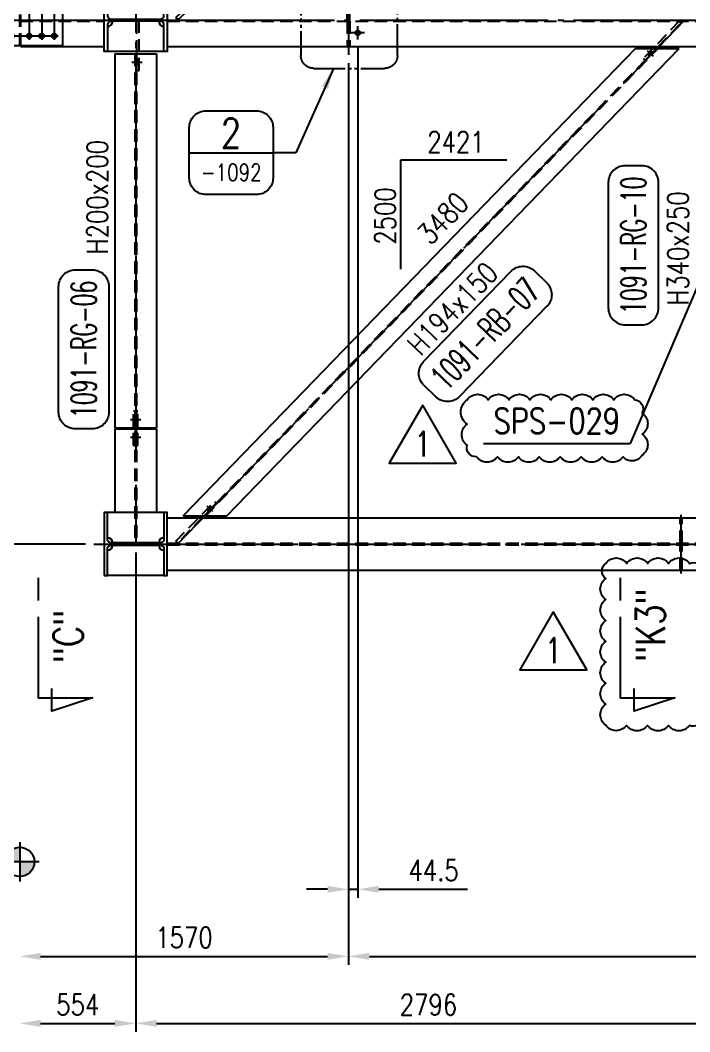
# Model space of a CAD drawing. Header units: millimetres. Extents: x 0 to 232280, y -26939 to 23794.
# Drawn here: x 70292 to 73490, y 3689 to 8517 of the extents above; entities that cross this region are included whole.
import ezdxf
from ezdxf.enums import TextEntityAlignment as Align

# ---------------------------------------------------------------- set-up
doc = ezdxf.new("R2010")
doc.units = ezdxf.units.MM
doc.header["$LTSCALE"] = 30
for name, pattern in [('JNK-CENTER', [34, 30, -1.5, 1, -1.5]), ('JNK-HIDDEN', [3, 2, -1]), ('PH2', [15, 10, -1, 1, -1, 1, -1])]:
    doc.linetypes.add(name, pattern=pattern)
for name, color, linetype in [('CEN-R', 1, 'JNK-CENTER'), ('CON-C', 4, 'Continuous'), ('CON-G', 3, 'Continuous'), ('CON-W', 7, 'Continuous'), ('CON-Y', 2, 'Continuous'), ('det', 2, 'PH2'), ('Dim-W', 7, 'Continuous'), ('HID-Y', 2, 'JNK-HIDDEN'), ('rev-1', 2, 'Continuous'), ('STL-OBJT', 7, 'Continuous')]:
    doc.layers.add(name, color=color, linetype=linetype)
doc.styles.add('SIMPLEX', font='simplex.shx', dxfattribs={"width": 0.8})
doc.dimstyles.new('DIM40', dxfattribs={"dimscale": 40, "dimtxt": 2.5, "dimasz": 2.5, "dimexe": 1, "dimexo": 1, "dimgap": 1, "dimtad": 1, "dimdec": 0, "dimdsep": 46, "dimtxsty": 'SIMPLEX', "dimcen": 0, "dimclrd": 7, "dimclre": 7, "dimclrt": 2, "dimadec": 1, "dimazin": 2, "dimtfac": 1, "dimtdec": 0, "dimtix": 1, "dimtmove": 2, "dimatfit": 2, "dimfxl": 1, "dimtolj": 1, "dimtzin": 0, "dimarcsym": 1})

# ---------------------------------------------------------------- blocks, each defined once
blk = doc.blocks.new('A$C51927EE5')
at = {"layer": 'CEN-R'}
for p, q in [((8.4, 0), (2429.4, 2500)), ((2280.2, 2327.2), (2252.9, 2353.7)), ((176.3, 154.7), (149, 181.1))]:
    blk.add_line(p, q, dxfattribs=at)
at = {"layer": 'CON-G'}
for p, q in [((34.8, 135), (2194.3, 2365)), ((243.6, 135), (2403.1, 2365)), ((2194.3, 2365), (2403.1, 2365)), ((34.8, 135), (243.6, 135))]:
    blk.add_line(p, q, dxfattribs=at)
at = {"layer": 'CON-W', "const_width": 23}
for points in [[(2273, 2334.2), (2260.1, 2346.7)], [(156.2, 174.2), (169.2, 161.6)]]:
    blk.add_lwpolyline(points, dxfattribs=at)
at = {"layer": 'HID-Y'}
for p, q in [((135, 135), (2294.5, 2365)), ((143.3, 135), (2302.9, 2365)), ((2265, 2325.9), (2252.1, 2338.4)), ((2281, 2342.4), (2268.1, 2355)), ((161.2, 153.4), (148.2, 165.9)), ((177.2, 169.9), (164.2, 182.4))]:
    blk.add_line(p, q, dxfattribs=at)
blk.add_lwpolyline([(2412.8, 2487.2), (2404.2, 2495.5), (2232.3, 2318), (2240.9, 2309.6)], close=True, dxfattribs=at)
blk.add_lwpolyline([(192.7, 194.6), (8.6, 4.5), (0, 12.8), (184.1, 202.9), (192.7, 194.6)], dxfattribs=at)
blk = doc.blocks.new('f21222')
at = {"layer": 'CEN-R'}
for p, q in [((319724.8, -21670.5), (320088.1, -21670.5)), ((319744, -21651.3), (319744, -21839.7)), ((319804, -21651.3), (319804, -21839.7)), ((319864, -21651.3), (319864, -21839.7)), ((319949, -21651.3), (319949, -21839.7)), ((320009, -21651.3), (320009, -21839.7)), ((320069, -21651.3), (320069, -21839.7)), ((319724.8, -21820.5), (320088.1, -21820.5))]:
    blk.add_line(p, q, dxfattribs=at)
at = {"layer": 'CON-G'}
for p, q in [((319904, -21620.5), (319904, -21623.5)), ((319909, -21620.5), (319909, -21623.5)), ((319904, -21867.5), (319904, -21870.5)), ((319909, -21867.5), (319909, -21870.5))]:
    blk.add_line(p, q, dxfattribs=at)
blk.add_lwpolyline([(319704, -21623.5), (320109, -21623.5), (320109, -21867.5), (319704, -21867.5)], close=True, dxfattribs=at)
for centre in [(319744, -21670.5), (319804, -21670.5), (319864, -21670.5), (319949, -21670.5), (320009, -21670.5), (320069, -21670.5), (319744, -21820.5), (319804, -21820.5), (319864, -21820.5), (319949, -21820.5), (320009, -21820.5), (320069, -21820.5)]:
    blk.add_circle(centre, 11.5, dxfattribs=at)
at = {"layer": 'HID-Y'}
for p, q in [((319904, -21867.5), (319904, -21623.5)), ((319909, -21867.5), (319909, -21623.5))]:
    blk.add_line(p, q, dxfattribs=at)
blk = doc.blocks.new('DUCT-TAG')
at = {"layer": 'CON-G'}
blk.add_lwpolyline([(-9.49, -1), (-9.49, 1, -0.414214), (-7.49, 3), (7.49, 3, -0.414214), (9.49, 1), (9.49, -1, -0.414214), (7.49, -3), (-7.49, -3, -0.414214)], format="xyb", close=True, dxfattribs=at)
at = {"layer": 'CON-G', "style": 'SIMPLEX', "width": 1.246304}
blk.add_attdef('NAME', text='', height=3, dxfattribs=at).set_placement((-8.19, -1.5), (8.19, -1.5), align=Align.FIT)
at = {"layer": 'CON-Y', "style": 'SIMPLEX'}
blk.add_attdef('ELEVATION', text='', height=2, dxfattribs=at).set_placement((0, -6.02), align=Align.CENTER)
blk = doc.blocks.new('A$C2CBE0A01')
at = {"layer": 'CEN-R'}
for p, q in [((290, 125, 0), (-40, 125, 0)), ((65, 49), (65, 112)), ((33.5, 80.5), (96.5, 80.5))]:
    blk.add_line(p, q, dxfattribs=at)
blk.add_circle((125, 125), 3, dxfattribs=at)
at = {"layer": 'CON-G'}
blk.add_circle((65, 80.5), 11.5, dxfattribs=at)
at = {"layer": 'HID-Y'}
for p, q in [((120.5, 131, 0), (0, 131, 0)), ((120.5, 119, 0), (0, 119, 0)), ((129.5, 131, 0), (250, 131, 0)), ((129.5, 119, 0), (250, 119, 0))]:
    blk.add_line(p, q, dxfattribs=at)
blk = doc.blocks.new('A$C7CE80021')
at = {"layer": 'Dim-W'}
h = blk.add_hatch(color=256, dxfattribs=at)
h.paths.add_polyline_path([(184.7, 2099.7), (176.3, 2107.6), (168.1, 2098.8), (176.5, 2091)])
h.paths.add_polyline_path([(184.7, 2099.7), (176.5, 2091), (185, 2083.1), (193.1, 2091.9)])
h.paths.add_polyline_path([(176.5, 2091), (174.5, 2088.8), (182.9, 2080.9), (185, 2083.1)])
h.paths.add_polyline_path([(174.5, 2088.8), (172.4, 2086.6), (180.9, 2078.7), (182.9, 2080.9)])
h.paths.add_polyline_path([(166.1, 2096.6), (164, 2094.4), (172.4, 2086.6), (174.5, 2088.8)])
blk.add_hatch(color=256, dxfattribs=at).paths.add_polyline_path([(168.1, 2098.8), (166.1, 2096.6), (174.5, 2088.8), (176.5, 2091)])
h = blk.add_hatch(color=256, dxfattribs=at)
h.paths.add_polyline_path([(2248.3, 181.1), (2240.1, 172.3), (2248.6, 164.4), (2256.7, 173.2)])
h.paths.add_polyline_path([(2256.7, 173.2), (2248.6, 164.4), (2257, 156.6), (2265.1, 165.4)])
h.paths.add_polyline_path([(2248.6, 164.4), (2246.5, 162.2), (2254.9, 154.4), (2257, 156.6)])
h.paths.add_polyline_path([(2246.5, 162.2), (2244.5, 160), (2252.9, 152.2), (2254.9, 154.4)])
h.paths.add_polyline_path([(2238.1, 170.1), (2236, 167.9), (2244.5, 160), (2246.5, 162.2)])
h.paths.add_polyline_path([(2240.1, 172.3), (2238.1, 170.1), (2246.5, 162.2), (2248.6, 164.4)])
at = {"layer": 'CEN-R'}
for p, q in [((2421, 0), (0, 2251)), ((165.6, 2079.2), (191.5, 2107.1)), ((2237.7, 152.7), (2263.5, 180.5))]:
    blk.add_line(p, q, dxfattribs=at)
at = {"layer": 'CON-G'}
for p, q in [((35.1, 2116), (255.3, 2116)), ((2165.7, 135), (35.1, 2116)), ((2385.9, 135), (255.3, 2116)), ((2165.7, 135), (2385.9, 135))]:
    blk.add_line(p, q, dxfattribs=at)
at = {"layer": 'HID-Y'}
for p, q in [((2271.4, 135), (140.8, 2116)), ((2280.2, 135), (149.6, 2116)), ((164, 2094.4), (176.3, 2107.6)), ((180.9, 2078.7), (193.1, 2091.9)), ((2236, 167.9), (2248.3, 181.1)), ((2252.9, 152.2), (2265.1, 165.4))]:
    blk.add_line(p, q, dxfattribs=at)
for points in [[(18.7, 2237.7), (26.9, 2246.5), (214, 2072.5), (205.8, 2063.7)], [(2219.3, 191.7), (2420.6, 4.5), (2428.7, 13.3), (2227.4, 200.5)]]:
    blk.add_lwpolyline(points, close=True, dxfattribs=at)
blk = doc.blocks.new('det-tag')
at = {"layer": 'CON-Y'}
blk.add_line((5, 0), (-5, 0), dxfattribs=at)
blk.add_lwpolyline([(-3, -5), (3, -5, 0.414214), (5, -3), (5, 3, 0.414214), (3, 5), (-3, 5, 0.414214), (-5, 3), (-5, -3, 0.414214)], format="xyb", close=True, dxfattribs=at)
at = {"layer": 'CON-G', "style": 'SIMPLEX', "width": 0.8}
blk.add_attdef('TAG', text='', height=3.5, dxfattribs=at).set_placement((0.02, 0.58), align=Align.CENTER)
at = {"layer": 'CON-Y', "style": 'SIMPLEX', "width": 0.8}
blk.add_attdef('-8888', text='', height=2, dxfattribs=at).set_placement((0, -3.34), align=Align.CENTER)
blk = doc.blocks.new('A$C4AD638C7')
at = {"layer": 'det', "ltscale": 0.5}
for p, q in [((61.6, 464.4, 0), (399.3, 464.4, 0)), ((0, 61.6, 0), (0, 402.8, 0)), ((460.9, 402.8, 0), (460.9, 61.6, 0)), ((399.3, 0, 0), (61.6, 0, 0))]:
    blk.add_line(p, q, dxfattribs=at)
for centre, start, end in [((61.6, 402.8, 0), 90, 180), ((399.3, 402.8, 0), 0, 90), ((61.6, 61.6, 0), 180, 270), ((399.3, 61.6, 0), 270, 0)]:
    blk.add_arc(centre, 61.6, start, end, dxfattribs=at)
blk = doc.blocks.new('SECMARK2')
at = {"layer": 'CON-C'}
blk.add_line((0, 0), (-2.72, 0), dxfattribs=at)
blk.add_lwpolyline([(-4.67, 0), (-14.32, 0), (-14.32, 6.51), (-15.93, 1.64), (-13.23, 1.64)], dxfattribs=at)
at = {"layer": 'CON-C', "style": 'SIMPLEX', "width": 0.8}
blk.add_attdef('TAG', (-12.98, 1.18), '', height=3.5, dxfattribs=at)
blk = doc.blocks.new('*D1213')
at = {"layer": 'DEFPOINTS', "color": 0, "transparency": 16777216}
for p in [(59674, 7666.8), (57585.6, 6016.8), (70644, 6016.8)]:
    blk.add_point(p, dxfattribs=at)
at = {"layer": 'Dim-W', "color": 7, "linetype": 'ByBlock', "lineweight": -2, "transparency": 16777216}
for p, q in [((59634, 7666.8), (57545.6, 7666.8)), ((57585.6, 7566.8), (57585.6, 6116.8)), ((70604, 6016.8), (57545.6, 6016.8))]:
    blk.add_line(p, q, dxfattribs=at)
at = {"layer": 'Dim-W', "color": 7, "transparency": 16777216}
for points in [[(57568.9, 7566.8), (57602.3, 7566.8), (57585.6, 7666.8)], [(57568.9, 6116.8), (57602.3, 6116.8), (57585.6, 6016.8)]]:
    blk.add_solid(points, dxfattribs=at)
at = {"layer": 'Dim-W', "color": 2, "transparency": 16777216, "insert": (57495.6, 6841.8), "char_height": 100, "attachment_point": 5, "rotation": 90, "style": 'SIMPLEX'}
blk.add_mtext('\\A1;1650', dxfattribs=at)
blk = doc.blocks.new('*D1224')
at = {"layer": 'DEFPOINTS', "color": 0, "transparency": 16777216}
for p in [(70844, 6016.8), (70290, 3728.7), (70844, 3728.7)]:
    blk.add_point(p, dxfattribs=at)
at = {"layer": 'Dim-W', "color": 7, "linetype": 'ByBlock', "lineweight": -2, "transparency": 16777216}
for p, q in [((70844, 5976.8), (70844, 3688.7)), ((70390, 3728.7), (70744, 3728.7))]:
    blk.add_line(p, q, dxfattribs=at)
at = {"layer": 'Dim-W', "color": 7, "transparency": 16777216}
for points in [[(70390, 3745.4), (70390, 3712), (70290, 3728.7)], [(70744, 3745.4), (70744, 3712), (70844, 3728.7)]]:
    blk.add_solid(points, dxfattribs=at)
at = {"layer": 'Dim-W', "color": 2, "transparency": 16777216, "insert": (70567, 3818.7), "char_height": 100, "attachment_point": 5, "style": 'SIMPLEX'}
blk.add_mtext('\\A1;554', dxfattribs=at)
blk = doc.blocks.new('*D1225')
at = {"layer": 'DEFPOINTS', "color": 0, "transparency": 16777216}
for p in [(73640, 5092.4), (70844, 3728.7), (73640, 3728.7)]:
    blk.add_point(p, dxfattribs=at)
at = {"layer": 'Dim-W', "color": 7, "linetype": 'ByBlock', "lineweight": -2, "transparency": 16777216}
for p, q in [((73640, 5052.4), (73640, 3688.7)), ((70944, 3728.7), (73540, 3728.7))]:
    blk.add_line(p, q, dxfattribs=at)
at = {"layer": 'Dim-W', "color": 7, "transparency": 16777216}
for points in [[(70944, 3745.4), (70944, 3712), (70844, 3728.7)], [(73540, 3745.4), (73540, 3712), (73640, 3728.7)]]:
    blk.add_solid(points, dxfattribs=at)
at = {"layer": 'Dim-W', "color": 2, "transparency": 16777216, "insert": (72242, 3818.7), "char_height": 100, "attachment_point": 5, "style": 'SIMPLEX'}
blk.add_mtext('\\A1;2796', dxfattribs=at)
blk = doc.blocks.new('*D1233')
at = {"layer": 'DEFPOINTS', "color": 0, "transparency": 16777216}
for p in [(71860, 8351.8, 0), (70290, 4048.7), (71860, 4048.7)]:
    blk.add_point(p, dxfattribs=at)
at = {"layer": 'Dim-W', "color": 7, "linetype": 'ByBlock', "lineweight": -2, "transparency": 16777216}
for p, q in [((71860, 8311.8), (71860, 4008.7)), ((70390, 4048.7), (71760, 4048.7))]:
    blk.add_line(p, q, dxfattribs=at)
at = {"layer": 'Dim-W', "color": 7, "transparency": 16777216}
for points in [[(70390, 4065.4), (70390, 4032), (70290, 4048.7)], [(71760, 4065.4), (71760, 4032), (71860, 4048.7)]]:
    blk.add_solid(points, dxfattribs=at)
at = {"layer": 'Dim-W', "color": 2, "transparency": 16777216, "insert": (71075, 4138.7), "char_height": 100, "attachment_point": 5, "style": 'SIMPLEX'}
blk.add_mtext('\\A1;1570', dxfattribs=at)
blk = doc.blocks.new('*D1234')
at = {"layer": 'DEFPOINTS', "color": 0, "transparency": 16777216}
for p in [(75775, 5816.8), (71860, 4048.7), (75775, 4048.7)]:
    blk.add_point(p, dxfattribs=at)
at = {"layer": 'Dim-W', "color": 7, "linetype": 'ByBlock', "lineweight": -2, "transparency": 16777216}
for p, q in [((75775, 5776.8), (75775, 4008.7)), ((71960, 4048.7), (75675, 4048.7))]:
    blk.add_line(p, q, dxfattribs=at)
at = {"layer": 'Dim-W', "color": 7, "transparency": 16777216}
for points in [[(71960, 4065.4), (71960, 4032), (71860, 4048.7)], [(75675, 4065.4), (75675, 4032), (75775, 4048.7)]]:
    blk.add_solid(points, dxfattribs=at)
at = {"layer": 'Dim-W', "color": 2, "transparency": 16777216, "insert": (73817.5, 4138.7), "char_height": 100, "attachment_point": 5, "style": 'SIMPLEX'}
blk.add_mtext('\\A1;3915', dxfattribs=at)
blk = doc.blocks.new('A$C72256F43')
at = {"layer": 'CEN-R'}
blk.add_line((4.5, 0), (4.5, 280), dxfattribs=at)
at = {"layer": 'HID-Y'}
for p, q in [((0, 144.5), (0, 265)), ((9, 144.5), (9, 265)), ((0, 15), (0, 135.5)), ((9, 15), (9, 135.5))]:
    blk.add_line(p, q, dxfattribs=at)
blk = doc.blocks.new('A$C45881DED')
at = {"layer": 'CON-W'}
h = blk.add_hatch(color=256, dxfattribs=at)
h.paths.add_polyline_path([(27, 114), (15, 114), (15, 125), (27, 125)])
h.paths.add_polyline_path([(31, 114), (27, 114), (27, 125), (31, 125)])
h.paths.add_polyline_path([(35, 114), (31, 114), (31, 125), (35, 125)])
h.paths.add_polyline_path([(35, 125), (31, 125), (31, 137), (35, 137)])
h.paths.add_polyline_path([(31, 125), (27, 125), (27, 137), (31, 137)])
h.paths.add_polyline_path([(27, 125), (15, 125), (15, 137), (27, 137)])
h = blk.add_hatch(color=256, dxfattribs=at)
h.paths.add_polyline_path([(27, 29), (15, 29), (15, 40), (27, 40)])
h.paths.add_polyline_path([(31, 29), (27, 29), (27, 40), (31, 40)])
h.paths.add_polyline_path([(35, 29), (31, 29), (31, 40), (35, 40)])
h.paths.add_polyline_path([(35, 40), (31, 40), (31, 52), (35, 52)])
h.paths.add_polyline_path([(31, 40), (27, 40), (27, 52), (31, 52)])
h.paths.add_polyline_path([(27, 40), (15, 40), (15, 52), (27, 52)])
at = {"layer": 'CEN-R'}
for p, q in [((0, 125), (50, 125)), ((0, 40), (50, 40))]:
    blk.add_line(p, q, dxfattribs=at)
at = {"layer": 'HID-Y'}
for p, q in [((15, 165), (15, 0)), ((15, 165), (21, 165)), ((21, 165), (21, 0)), ((29, 165), (35, 165)), ((29, 165), (29, 0)), ((35, 165), (35, 0)), ((35, 137), (15, 137)), ((35, 114), (15, 114)), ((35, 52), (15, 52)), ((35, 29), (15, 29)), ((15, 0), (21, 0)), ((29, 0), (35, 0))]:
    blk.add_line(p, q, dxfattribs=at)
blk = doc.blocks.new('FS-MARK')
h = blk.add_hatch(color=256)
edge = h.paths.add_edge_path()
edge.add_arc((0, 0), 1.75, 90, 180)
edge.add_line((-1.75, 0), (0, 0))
edge.add_line((0, 0), (0, 1.75))
h = blk.add_hatch(color=256)
edge = h.paths.add_edge_path()
edge.add_line((0, 0), (0, -1.75))
edge.add_arc((0, 0), 1.75, 270, 360)
edge.add_line((1.75, 0), (0, 0))
for p, q in [((0, 2.33), (0, -2.33)), ((2.33, 0), (-2.33, 0))]:
    blk.add_line(p, q)
blk.add_circle((0, 0), 1.75)
at = {"layer": 'CON-Y', "style": 'SIMPLEX', "width": 0.8}
blk.add_attdef('F.S.', (3.19, 1), '', height=2.5, dxfattribs=at)
blk = doc.blocks.new('*D1346')
at = {"layer": 'DEFPOINTS', "color": 0, "transparency": 16777216}
for p in [(71904.5, 8425.3), (71860, 4368.7), (71904.5, 4368.7)]:
    blk.add_point(p, dxfattribs=at)
at = {"layer": 'Dim-W', "color": 7, "linetype": 'ByBlock', "lineweight": -2, "transparency": 16777216}
for p, q in [((71904.5, 8385.3), (71904.5, 4328.7)), ((71760, 4368.7), (71660, 4368.7)), ((71860, 4368.7), (71904.5, 4368.7)), ((72004.5, 4368.7), (72428.3, 4368.7))]:
    blk.add_line(p, q, dxfattribs=at)
at = {"layer": 'Dim-W', "color": 7, "transparency": 16777216}
for points in [[(71760, 4385.4), (71760, 4352), (71860, 4368.7)], [(72004.5, 4385.4), (72004.5, 4352), (71904.5, 4368.7)]]:
    blk.add_solid(points, dxfattribs=at)
at = {"layer": 'Dim-W', "color": 2, "transparency": 16777216, "insert": (72266.4, 4458.7), "char_height": 100, "attachment_point": 5, "style": 'SIMPLEX', "bg_fill": 3, "box_fill_scale": 1.1, "bg_fill_color": 256, "bg_fill_true_color": 13158600, "bg_fill_transparency": 0}
blk.add_mtext('\\A1;44.5', dxfattribs=at)
blk = doc.blocks.new('revmark')
at = {"layer": 'rev-1'}
blk.add_lwpolyline([(0, 0), (-4, -6.93), (4, -6.93)], close=True, dxfattribs=at)
at = {"layer": 'rev-1', "style": 'SIMPLEX', "width": 0.8}
blk.add_attdef('REVMARK', text='', height=3, dxfattribs=at).set_placement((0, -4.62), align=Align.MIDDLE_CENTER)

msp = doc.modelspace()

# ---------------------------------------------------------------- hatches: boundary and pattern name
at = {"layer": 'CON-W'}
h = msp.add_hatch(color=256, dxfattribs=at)
h.paths.add_polyline_path([(70847.98, 8328.78), (70859.98, 8328.78), (70859.98, 8316.78), (70847.98, 8316.78)])
h.paths.add_polyline_path([(70843.98, 8328.78), (70847.98, 8328.78), (70847.98, 8316.78), (70843.98, 8316.78)])
h.paths.add_polyline_path([(70839.98, 8328.78), (70843.98, 8328.78), (70843.98, 8316.78), (70839.98, 8316.78)])
h.paths.add_polyline_path([(70839.98, 8316.78), (70843.98, 8316.78), (70843.98, 8305.78), (70839.98, 8305.78)])
h.paths.add_polyline_path([(70843.98, 8316.78), (70847.98, 8316.78), (70847.98, 8305.78), (70843.98, 8305.78)])
h.paths.add_polyline_path([(70847.98, 8316.78), (70859.98, 8316.78), (70859.98, 8305.78), (70847.98, 8305.78)])

# ---------------------------------------------------------------- linework, layer by layer
at = {"layer": 'CEN-R'}
for p, q in [((70843.98, 17518.78), (70843.98, 6016.78)), ((59673.98, 8516.78), (80905.98, 8516.78)), ((70824.98, 8316.78), (70874.98, 8316.78)), ((70643.98, 6016.78), (80905.98, 6016.78))]:
    msp.add_line(p, q, dxfattribs=at)
at = {"layer": 'CON-G'}
for p, q in [((70294.98, 8391.78), (70693.98, 8391.78)), ((70978.98, 8366.78), (70708.98, 8366.78)), ((70743.98, 8356.78), (70743.98, 6571.78)), ((70743.98, 8356.78), (70943.98, 8356.78)), ((70943.98, 8356.78), (70943.98, 6571.78)), ((70993.98, 8391.78), (80555.98, 8391.78)), ((70743.98, 6571.78), (70943.98, 6571.78)), ((70743.98, 6566.78), (70743.98, 6166.78)), ((70743.98, 6566.78), (70943.98, 6566.78)), ((70943.98, 6566.78), (70943.98, 6166.78)), ((70978.98, 6166.78), (70708.98, 6166.78)), ((70993.98, 6141.78), (75624.98, 6141.78)), ((70993.98, 5891.78), (75624.98, 5891.78)), ((70978.98, 5866.78), (70708.98, 5866.78))]:
    msp.add_line(p, q, dxfattribs=at)
for points in [[(70693.98, 8666.78), (70708.98, 8666.78), (70708.98, 8539.78, 0.4142136), (70726.98, 8521.78), (70960.98, 8521.78, 0.4142136), (70978.98, 8539.78), (70978.98, 8666.78), (70993.98, 8666.78), (70993.98, 8366.78), (70978.98, 8366.78), (70978.98, 8493.78, 0.4142136), (70960.98, 8511.78), (70726.98, 8511.78, 0.4142136), (70708.98, 8493.78), (70708.98, 8366.78), (70693.98, 8366.78)], [(70693.98, 5866.78), (70708.98, 5866.78), (70708.98, 5993.78, -0.4142136), (70726.98, 6011.78), (70960.98, 6011.78, -0.4142136), (70978.98, 5993.78), (70978.98, 5866.78), (70993.98, 5866.78), (70993.98, 6166.78), (70978.98, 6166.78), (70978.98, 6039.78, -0.4142136), (70960.98, 6021.78), (70726.98, 6021.78, -0.4142136), (70708.98, 6039.78), (70708.98, 6166.78), (70693.98, 6166.78)]]:
    msp.add_lwpolyline(points, format="xyb", close=True, dxfattribs=at)
for centre, start, end in [((70708.98, 8511.78), 270, 0), ((70978.98, 8511.78), 180, 270), ((70708.98, 6021.78), 0, 90), ((70978.98, 6021.78), 90, 180), ((70708.98, 6011.78), 270, 0), ((70978.98, 6011.78), 180, 270)]:
    msp.add_arc(centre, 25, start, end, dxfattribs=at)
at = {"layer": 'CON-W'}
for p, q in [((72110.45, 7328.31), (72110.45, 7850.46)), ((72110.45, 7850.46), (72616.11, 7850.46)), ((73639.98, 7514.78), (73204.67, 6496.25)), ((72504.67, 6496.25), (73204.67, 6496.25))]:
    msp.add_line(p, q, dxfattribs=at)
at = {"layer": 'HID-Y'}
for p, q in [((70294.98, 8512.28), (70693.98, 8512.28)), ((70993.98, 8512.28), (80555.98, 8512.28)), ((70839.98, 8356.78), (70839.98, 6021.78)), ((70847.98, 8356.78), (70847.98, 6021.78)), ((70859.98, 8328.78), (70839.98, 8328.78)), ((70859.98, 8305.78), (70839.98, 8305.78)), ((70993.98, 6021.28), (75769.98, 6021.28)), ((70993.98, 6012.28), (75769.98, 6012.28))]:
    msp.add_line(p, q, dxfattribs=at)
msp.add_lwpolyline([(70859.98, 8511.78), (70847.98, 8511.78), (70847.98, 8276.78), (70859.98, 8276.78)], close=True, dxfattribs=at)
at = {"layer": 'rev-1'}
msp.add_lwpolyline([(73551.74, 5187.25, -0.5205671), (73487.73, 5151.27, -0.5205671), (73387.73, 5151.27, -0.5205671), (73287.73, 5151.27, -0.5205671), (73187.73, 5151.27, -0.5205671), (73088.5, 5152.04, -0.5205671), (73088.5, 5252.04, -0.5205671), (73088.5, 5352.04, -0.5205671), (73088.5, 5452.04, -0.5205671), (73088.5, 5552.04, -0.5205671), (73088.5, 5652.04, -0.5205671), (73088.5, 5752.04, -0.5205671), (73088.5, 5852.04, -0.5205671), (73088.5, 5924.01, -0.5205671), (73188.5, 5924.01, -0.5205671), (73288.5, 5924.01, -0.5205671), (73388.5, 5924.01, -0.5205671), (73488.5, 5924.01, -0.5205671), (73551.74, 5887.25, -0.5205671)], format="xyb", dxfattribs=at)
at = {"layer": 'STL-OBJT'}
msp.add_line((71608.81, 7884.42), (71499.83, 7884.42), dxfattribs=at)

# ---------------------------------------------------------------- block references
at = {"layer": 'CON-G', "xscale": -1}
msp.add_blockref('A$C7CE80021', (73464.98, 8516.78), dxfattribs=at)
at = {"layer": 'CON-G', "xscale": -1, "rotation": 180}
for name, p in [('A$C4AD638C7', (71632.78, 8751.42)), ('A$C45881DED', (70818.98, 6651.78))]:
    msp.add_blockref(name, p, dxfattribs=at)
at = {"layer": 'CON-G'}
for name, p in [('A$C51927EE5', (71035.54, 6016.78)), ('A$C72256F43', (73444.28, 5876.78))]:
    msp.add_blockref(name, p, dxfattribs=at)
at = {"layer": 'CON-W'}
msp.add_blockref('f21222', (-249613.99, 30262.29), dxfattribs=at)
ref = msp.add_blockref('SECMARK2', (70377.77, 5855.57), dxfattribs=dict(at, xscale=-40, yscale=40, zscale=40, rotation=270))
ref.add_attrib('TAG', '"C"', (70591.64, 5448.3), dxfattribs={"layer": 'CON-C', "height": 140, "rotation": 90, "style": 'SIMPLEX', "width": 0.8})
ref = msp.add_blockref('SECMARK2', (73157.8, 5855.57), dxfattribs=dict(at, xscale=-40, yscale=40, zscale=40, rotation=270))
ref.add_attrib('TAG', '"K3"', (73371.66, 5453.81), dxfattribs={"layer": 'CON-C', "height": 140, "rotation": 90, "style": 'SIMPLEX', "width": 0.8})
at = {"layer": 'CON-Y'}
ref = msp.add_blockref('det-tag', (71299.83, 7884.42), dxfattribs=dict(at, xscale=-40, yscale=40, zscale=40))
ref.add_attrib('TAG', '2', dxfattribs={"layer": 'CON-G', "height": 140, "style": 'SIMPLEX', "width": 0.8}).set_placement((71298.9, 7907.62), align=Align.CENTER)
ref.add_attrib('-8888', '-1092', dxfattribs={"height": 80, "style": 'SIMPLEX', "width": 0.8}).set_placement((71299.83, 7750.82), align=Align.CENTER)
at = {"layer": 'Dim-W', "rotation": 90.00000000000001}
msp.add_blockref('A$C2CBE0A01', (71984.98, 8391.78), dxfattribs=at)
at = {"layer": 'rev-1', "xscale": 40, "yscale": 40, "zscale": 40}
msp.add_blockref('revmark', (72838.11, 5693.45), dxfattribs=at).add_auto_attribs({'REVMARK': '1'})
at = {"layer": 'STL-OBJT'}
ref = msp.add_blockref('DUCT-TAG', (73220.67, 7442.89), dxfattribs=dict(at, xscale=-40, yscale=40, zscale=40, rotation=90))
ref.add_attrib('NAME', '1091-RG-10', dxfattribs={"layer": 'CON-G', "height": 120, "rotation": 90, "style": 'SIMPLEX', "width": 0.585}).set_placement((73280.67, 7115.29), (73280.67, 7770.49), align=Align.FIT)
ref = msp.add_blockref('DUCT-TAG', (72513.13, 7019.51), dxfattribs=dict(at, xscale=39.9999999999978, yscale=40, zscale=40, rotation=225.9197272499724))
ref.add_attrib('NAME', '1091-RB-07', dxfattribs={"layer": 'CON-G', "height": 120, "rotation": 45.91973, "style": 'SIMPLEX', "width": 0.5733}).set_placement((72328.33, 6742.43), (72784.13, 7213.1), align=Align.FIT)
ref = msp.add_blockref('DUCT-TAG', (70595.88, 6945.81), dxfattribs=dict(at, xscale=40, yscale=40, zscale=40, rotation=270))
ref.add_attrib('NAME', '1091-RG-06', dxfattribs={"layer": 'CON-G', "height": 120, "rotation": 90, "style": 'SIMPLEX', "width": 0.576181}).set_placement((70655.88, 6618.21), (70655.88, 7273.41), align=Align.FIT)
at = {"layer": 'STL-OBJT', "xscale": 40, "yscale": 40, "zscale": 40}
msp.add_blockref('FS-MARK', (70289.98, 4499.71), dxfattribs=at)

# ---------------------------------------------------------------- texts
at = {"layer": 'CON-G', "style": 'SIMPLEX', "width": 0.8}
msp.add_text('SPS-029', height=120, dxfattribs=at).set_placement((72854.67, 6544.25), align=Align.CENTER)
at = {"layer": 'CON-Y', "style": 'SIMPLEX', "width": 0.8}
msp.add_text('2421', height=100, dxfattribs=at).set_placement((72236.21, 7885.12))
for s, rotation, p in [('H200x200', 90, (70710.07, 7399.77)), ('2500', 90, (72085.16, 7445.5)), ('H340x250', 90, (73483.39, 7155.48)), ('H194x150', 45.91973, (72203.25, 6909.85))]:
    msp.add_text(s, height=100, rotation=rotation, dxfattribs=at).set_placement(p)

# ---------------------------------------------------------------- dimensions: what is measured, and where the dimension line sits
at = {"layer": 'Dim-W'}
for base, p1, p2, picture, middle in [((71859.98, 4048.68), (70289.98, 4048.68), (71859.98, 8351.78, 0), '*D1233', (71074.98, 4138.68)), ((70843.98, 3728.68), (70289.98, 3728.68), (70843.98, 6016.78), '*D1224', (70566.98, 3818.68)), ((75774.98, 4048.68), (71859.98, 4048.68), (75774.98, 5816.78), '*D1234', (73817.48, 4138.68)), ((73639.98, 3728.68), (70843.98, 3728.68), (73639.98, 5092.37), '*D1225', (72241.98, 3818.68))]:
    dim = msp.add_linear_dim(base=base, p1=p1, p2=p2, dimstyle='DIM40', dxfattribs=at)
    dim.commit()
    dim.dimension.update_dxf_attribs({"geometry": picture, "text_midpoint": middle})
dim = msp.add_linear_dim(base=(57585.61, 6016.78), p1=(59673.98, 7666.78), p2=(70643.98, 6016.78), angle=90, dimstyle='DIM40', dxfattribs=at)
dim.commit()
dim.dimension.update_dxf_attribs({"geometry": '*D1213', "text_midpoint": (57495.61, 6841.78)})

# ---------------------------------------------------------------- leaders
at = {"layer": 'CON-G'}
msp.add_leader([(71788.3, 8287, 0), (71608.81, 7884.42, 0)], dimstyle='DIM40', override={"dimgap": 1, "dimtad": 0, "dimtix": 0}, dxfattribs=at)

# ---------------------------------------------------------------- next in the draw order: dimensions: what is measured, and where the dimension line sits
at = {"layer": 'Dim-W'}
dim = msp.add_linear_dim(base=(71904.48, 4368.68), p1=(71859.98, 4368.68), p2=(71904.48, 8425.28), dimstyle='DIM40', override={"dimdec": 1, "dimtdec": 1, "dimtix": 0, "dimtmove": 0, "dimtfill": 1}, dxfattribs=at)
dim.commit()
dim.dimension.update_dxf_attribs({"geometry": '*D1346', "text_midpoint": (72266.38, 4458.68)})

# ---------------------------------------------------------------- next in the draw order: linework, layer by layer
at = {"layer": 'rev-1'}
msp.add_lwpolyline([(72426.59, 6705.19, -0.5205671), (72526.59, 6705.19, -0.5205671), (72626.59, 6705.19, -0.5205671), (72726.59, 6705.19, -0.5205671), (72826.59, 6705.19, -0.5205671), (72926.59, 6705.19, -0.5205671), (73026.59, 6705.19, -0.5205671), (73126.59, 6705.19, -0.5205671), (73226.59, 6705.19, -0.5205671), (73262.88, 6641.47, -0.5205671), (73262.88, 6541.47, -0.5205671), (73262.88, 6441.47, -0.5205671), (73171.11, 6433.25, -0.5205671), (73071.11, 6433.25, -0.5205671), (72971.11, 6433.25, -0.5205671), (72871.11, 6433.25, -0.5205671), (72771.11, 6433.25, -0.5205671), (72671.11, 6433.25, -0.5205671), (72571.11, 6433.25, -0.5205671), (72471.11, 6433.25, -0.5205671), (72426.59, 6488.74, -0.5205671), (72426.59, 6588.74, -0.5205671)], format="xyb", close=True, dxfattribs=at)

# ---------------------------------------------------------------- next in the draw order: block references
at = {"layer": 'rev-1', "xscale": 40, "yscale": 40, "zscale": 40}
msp.add_blockref('revmark', (72214.7, 6679.25), dxfattribs=at).add_auto_attribs({'REVMARK': '1'})

# ---------------------------------------------------------------- next in the draw order: texts
at = {"layer": 'CON-Y', "style": 'SIMPLEX', "width": 0.8}
msp.add_text('3480', height=100, rotation=45.91973, dxfattribs=at).set_placement((72251.45, 7438.21))

doc.saveas('drawing.dxf')
